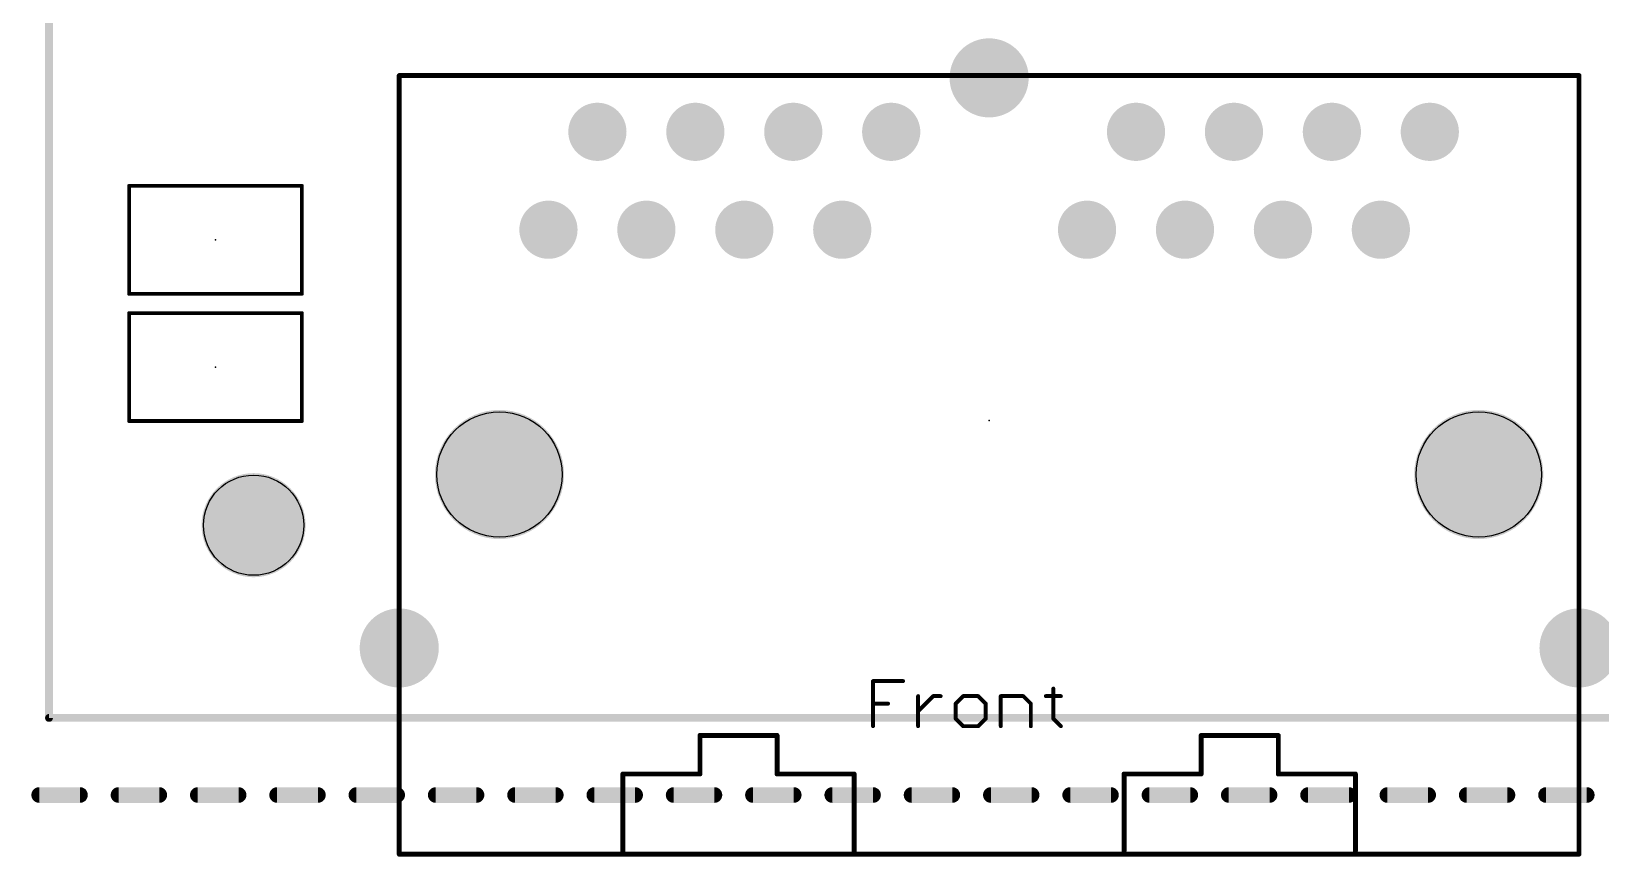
# Model space of a CAD drawing. Extents: x -36 to 36, y -94 to 86.
# Drawn here: x -35.76 to 4.94, y -93.6 to -72.19 of the extents above; entities that cross this region are included whole.
import ezdxf

# ---------------------------------------------------------------- set-up
doc = ezdxf.new("R2010")
doc.units = 0
for name, color, linetype in [('17', 82, 'CONTINUOUS'), ('20', 7, 'CONTINUOUS'), ('21', 253, 'CONTINUOUS'), ('23', 7, 'CONTINUOUS'), ('30', 253, 'CONTINUOUS')]:
    doc.layers.add(name, color=color, linetype=linetype)

# ---------------------------------------------------------------- blocks, each defined once
blk = doc.blocks.new('ROUNDP')
at = {"const_width": 0.5}
blk.add_lwpolyline([(0, -0.25, 1), (0, 0.25, 1), (0, -0.25)], format="xyb", dxfattribs=at)

msp = doc.modelspace()

# ---------------------------------------------------------------- linework, layer by layer
at = {"layer": '20', "const_width": 0.2032}
for points in [[(-35.306, -90), (-35.306, 86.233)], [(-35.306, -90), (35.306, -90)]]:
    msp.add_lwpolyline(points, dxfattribs=at)
at = {"layer": '20', "const_width": 0.1016}
for points in [[(-35.306, -89.9492, 1), (-35.306, -90.0508)], [(-35.3568, -90, 1), (-35.2552, -90)]]:
    msp.add_lwpolyline(points, format="xyb", dxfattribs=at)
at = {"layer": '20'}
for centre, radius in [((-23.622, -83.685), 1.625), ((1.778, -83.685), 1.625), ((-30, -85), 1.3)]:
    msp.add_circle(centre, radius, dxfattribs=at)
at = {"layer": '21'}
for points, const_width in [([(4.378, -73.335), (-26.222, -73.335)], 0.127), ([(-26.222, -73.335), (-26.222, -93.535)], 0.127), ([(4.378, -93.535), (4.378, -73.335)], 0.127), ([(-33.228, -78.997), (-33.228, -76.197)], 0.1016), ([(-33.228, -76.197), (-28.748, -76.197)], 0.1016), ([(-28.748, -76.197), (-28.748, -78.997)], 0.1016), ([(-28.748, -78.997), (-33.228, -78.997)], 0.1016), ([(-33.228, -82.299), (-33.228, -79.499)], 0.1016), ([(-33.228, -79.499), (-28.748, -79.499)], 0.1016), ([(-28.748, -79.499), (-28.748, -82.299)], 0.1016), ([(-28.748, -82.299), (-33.228, -82.299)], 0.1016), ([(-13.9335, -90.2142), (-13.9335, -89.0448)], 0.1016), ([(-13.9335, -89.0448), (-13.1539, -89.0448)], 0.1016), ([(-12.7641, -90.2142), (-12.7641, -89.4346)], 0.1016), ([(-12.7641, -89.8244), (-12.3743, -89.4346)], 0.1016), ([(-12.3743, -89.4346), (-12.1794, -89.4346)], 0.1016), ([(-11.5947, -89.4346), (-11.7896, -89.6295)], 0.1016), ([(-11.2049, -89.4346), (-11.5947, -89.4346)], 0.1016), ([(-11.01, -89.6295), (-11.2049, -89.4346)], 0.1016), ([(-10.6202, -90.2142), (-10.6202, -89.4346)], 0.1016), ([(-10.6202, -89.4346), (-10.0355, -89.4346)], 0.1016), ([(-10.0355, -89.4346), (-9.8406, -89.6295)], 0.1016), ([(-9.4508, -89.4346), (-9.061, -89.4346)], 0.1016), ([(-9.2559, -89.2397), (-9.2559, -90.0193)], 0.1016), ([(-13.9335, -89.6295), (-13.5437, -89.6295)], 0.1016), ([(-11.7896, -89.6295), (-11.7896, -90.0193)], 0.1016), ([(-11.01, -90.0193), (-11.01, -89.6295)], 0.1016), ([(-9.8406, -89.6295), (-9.8406, -90.2142)], 0.1016), ([(-11.7896, -90.0193), (-11.5947, -90.2142)], 0.1016), ([(-11.5947, -90.2142), (-11.2049, -90.2142)], 0.1016), ([(-11.2049, -90.2142), (-11.01, -90.0193)], 0.1016), ([(-9.2559, -90.0193), (-9.061, -90.2142)], 0.1016), ([(-16.422, -90.455), (-18.422, -90.455)], 0.127), ([(-18.422, -90.455), (-18.422, -91.455)], 0.127), ([(-16.422, -91.455), (-16.422, -90.455)], 0.127), ([(-3.422, -90.455), (-5.422, -90.455)], 0.127), ([(-5.422, -90.455), (-5.422, -91.455)], 0.127), ([(-3.422, -91.455), (-3.422, -90.455)], 0.127), ([(-18.422, -91.455), (-20.422, -91.455)], 0.127), ([(-20.422, -91.455), (-20.422, -93.455)], 0.127), ([(-14.422, -91.455), (-16.422, -91.455)], 0.127), ([(-14.422, -93.455), (-14.422, -91.455)], 0.127), ([(-5.422, -91.455), (-7.422, -91.455)], 0.127), ([(-7.422, -91.455), (-7.422, -93.455)], 0.127), ([(-1.422, -91.455), (-3.422, -91.455)], 0.127), ([(-1.422, -93.455), (-1.422, -91.455)], 0.127), ([(-35.56, -92), (-34.5031, -92)], 0.4064), ([(-33.5031, -92), (-32.4461, -92)], 0.4064), ([(-31.4461, -92), (-30.3892, -92)], 0.4064), ([(-29.3892, -92), (-28.3322, -92)], 0.4064), ([(-27.3322, -92), (-26.2753, -92)], 0.4064), ([(-25.2753, -92), (-24.2183, -92)], 0.4064), ([(-23.2183, -92), (-22.1614, -92)], 0.4064), ([(-21.1614, -92), (-20.1045, -92)], 0.4064), ([(-19.1045, -92), (-18.0475, -92)], 0.4064), ([(-17.0475, -92), (-15.9906, -92)], 0.4064), ([(-14.9906, -92), (-13.9336, -92)], 0.4064), ([(-12.9336, -92), (-11.8767, -92)], 0.4064), ([(-10.8767, -92), (-9.8197, -92)], 0.4064), ([(-8.8197, -92), (-7.7628, -92)], 0.4064), ([(-6.7628, -92), (-5.7059, -92)], 0.4064), ([(-4.7059, -92), (-3.6489, -92)], 0.4064), ([(-2.6489, -92), (-1.592, -92)], 0.4064), ([(-0.592, -92), (0.465, -92)], 0.4064), ([(1.465, -92), (2.5219, -92)], 0.4064), ([(3.5219, -92), (4.5789, -92)], 0.4064), ([(-26.222, -93.535), (4.378, -93.535)], 0.127)]:
    msp.add_lwpolyline(points, dxfattribs=dict(at, const_width=const_width))
for points, const_width in [([(-26.222, -73.3033, 1), (-26.222, -73.3668)], 0.0635), ([(-26.1903, -73.335, 1), (-26.2538, -73.335)], 0.0635), ([(4.4097, -73.335, 1), (4.3463, -73.335)], 0.0635), ([(4.378, -73.3668, 1), (4.378, -73.3033)], 0.0635), ([(-33.2026, -76.197, 1), (-33.2534, -76.197)], 0.0508), ([(-33.228, -76.1716, 1), (-33.228, -76.2224)], 0.0508), ([(-28.7226, -76.197, 1), (-28.7734, -76.197)], 0.0508), ([(-28.748, -76.2224, 1), (-28.748, -76.1716)], 0.0508), ([(-33.228, -78.9716, 1), (-33.228, -79.0224)], 0.0508), ([(-28.748, -79.0224, 1), (-28.748, -78.9716)], 0.0508), ([(-33.2534, -78.997, 1), (-33.2026, -78.997)], 0.0508), ([(-28.7734, -78.997, 1), (-28.7226, -78.997)], 0.0508), ([(-33.2026, -79.499, 1), (-33.2534, -79.499)], 0.0508), ([(-33.228, -79.4736, 1), (-33.228, -79.5244)], 0.0508), ([(-28.7226, -79.499, 1), (-28.7734, -79.499)], 0.0508), ([(-28.748, -79.5244, 1), (-28.748, -79.4736)], 0.0508), ([(-33.228, -82.2736, 1), (-33.228, -82.3244)], 0.0508), ([(-33.2534, -82.299, 1), (-33.2026, -82.299)], 0.0508), ([(-28.7734, -82.299, 1), (-28.7226, -82.299)], 0.0508), ([(-28.748, -82.3244, 1), (-28.748, -82.2736)], 0.0508), ([(-13.9081, -89.0448, 1), (-13.9589, -89.0448)], 0.0508), ([(-13.9335, -89.0194, 1), (-13.9335, -89.0702)], 0.0508), ([(-13.1539, -89.0702, 1), (-13.1539, -89.0194)], 0.0508), ([(-12.7387, -89.4346, 1), (-12.7895, -89.4346)], 0.0508), ([(-12.3743, -89.4092, 1), (-12.3743, -89.46)], 0.0508), ([(-12.3563, -89.4526, 1), (-12.3923, -89.4166)], 0.0508), ([(-12.1794, -89.46, 1), (-12.1794, -89.4092)], 0.0508), ([(-11.5947, -89.4092, 1), (-11.5947, -89.46)], 0.0508), ([(-11.5767, -89.4526, 1), (-11.6127, -89.4166)], 0.0508), ([(-11.1869, -89.4166, 1), (-11.2229, -89.4526)], 0.0508), ([(-11.2049, -89.46, 1), (-11.2049, -89.4092)], 0.0508), ([(-10.5948, -89.4346, 1), (-10.6456, -89.4346)], 0.0508), ([(-10.6202, -89.4092, 1), (-10.6202, -89.46)], 0.0508), ([(-10.0175, -89.4166, 1), (-10.0535, -89.4526)], 0.0508), ([(-10.0355, -89.46, 1), (-10.0355, -89.4092)], 0.0508), ([(-9.4508, -89.4092, 1), (-9.4508, -89.46)], 0.0508), ([(-9.2305, -89.2397, 1), (-9.2813, -89.2397)], 0.0508), ([(-9.061, -89.46, 1), (-9.061, -89.4092)], 0.0508), ([(-13.9335, -89.6041, 1), (-13.9335, -89.6549)], 0.0508), ([(-13.5437, -89.6549, 1), (-13.5437, -89.6041)], 0.0508), ([(-12.7821, -89.8064, 1), (-12.7461, -89.8424)], 0.0508), ([(-11.8076, -89.6115, 1), (-11.7716, -89.6475)], 0.0508), ([(-11.7642, -89.6295, 1), (-11.815, -89.6295)], 0.0508), ([(-10.9846, -89.6295, 1), (-11.0354, -89.6295)], 0.0508), ([(-11.028, -89.6475, 1), (-10.992, -89.6115)], 0.0508), ([(-9.8152, -89.6295, 1), (-9.866, -89.6295)], 0.0508), ([(-9.8586, -89.6475, 1), (-9.8226, -89.6115)], 0.0508), ([(-13.9589, -90.2142, 1), (-13.9081, -90.2142)], 0.0508), ([(-12.7895, -90.2142, 1), (-12.7387, -90.2142)], 0.0508), ([(-11.7716, -90.0013, 1), (-11.8076, -90.0373)], 0.0508), ([(-11.815, -90.0193, 1), (-11.7642, -90.0193)], 0.0508), ([(-11.5947, -90.1888, 1), (-11.5947, -90.2396)], 0.0508), ([(-11.6127, -90.2322, 1), (-11.5767, -90.1962)], 0.0508), ([(-11.2229, -90.1962, 1), (-11.1869, -90.2322)], 0.0508), ([(-11.2049, -90.2396, 1), (-11.2049, -90.1888)], 0.0508), ([(-11.0354, -90.0193, 1), (-10.9846, -90.0193)], 0.0508), ([(-10.992, -90.0373, 1), (-11.028, -90.0013)], 0.0508), ([(-10.6456, -90.2142, 1), (-10.5948, -90.2142)], 0.0508), ([(-9.866, -90.2142, 1), (-9.8152, -90.2142)], 0.0508), ([(-9.238, -90.0013, 1), (-9.2739, -90.0373)], 0.0508), ([(-9.2813, -90.0193, 1), (-9.2305, -90.0193)], 0.0508), ([(-9.079, -90.2322, 1), (-9.0431, -90.1962)], 0.0508), ([(-18.422, -90.4232, 1), (-18.422, -90.4868)], 0.0635), ([(-18.3903, -90.455, 1), (-18.4537, -90.455)], 0.0635), ([(-16.3903, -90.455, 1), (-16.4537, -90.455)], 0.0635), ([(-16.422, -90.4868, 1), (-16.422, -90.4232)], 0.0635), ([(-5.422, -90.4232, 1), (-5.422, -90.4868)], 0.0635), ([(-5.3903, -90.455, 1), (-5.4538, -90.455)], 0.0635), ([(-3.3902, -90.455, 1), (-3.4538, -90.455)], 0.0635), ([(-3.422, -90.4868, 1), (-3.422, -90.4232)], 0.0635), ([(-20.422, -91.4232, 1), (-20.422, -91.4868)], 0.0635), ([(-20.3903, -91.455, 1), (-20.4537, -91.455)], 0.0635), ([(-18.4537, -91.455, 1), (-18.3903, -91.455)], 0.0635), ([(-18.422, -91.4868, 1), (-18.422, -91.4232)], 0.0635), ([(-16.422, -91.4232, 1), (-16.422, -91.4868)], 0.0635), ([(-16.4537, -91.455, 1), (-16.3903, -91.455)], 0.0635), ([(-14.3902, -91.455, 1), (-14.4538, -91.455)], 0.0635), ([(-14.422, -91.4868, 1), (-14.422, -91.4232)], 0.0635), ([(-7.422, -91.4232, 1), (-7.422, -91.4868)], 0.0635), ([(-7.3903, -91.455, 1), (-7.4538, -91.455)], 0.0635), ([(-5.4538, -91.455, 1), (-5.3903, -91.455)], 0.0635), ([(-5.422, -91.4868, 1), (-5.422, -91.4232)], 0.0635), ([(-3.422, -91.4232, 1), (-3.422, -91.4868)], 0.0635), ([(-3.4538, -91.455, 1), (-3.3902, -91.455)], 0.0635), ([(-1.3903, -91.455, 1), (-1.4538, -91.455)], 0.0635), ([(-1.422, -91.4868, 1), (-1.422, -91.4232)], 0.0635), ([(-35.56, -91.8984, 1), (-35.56, -92.1016)], 0.2032), ([(-34.5031, -92.1016, 1), (-34.5031, -91.8984)], 0.2032), ([(-33.5031, -91.8984, 1), (-33.5031, -92.1016)], 0.2032), ([(-32.4461, -92.1016, 1), (-32.4461, -91.8984)], 0.2032), ([(-31.4461, -91.8984, 1), (-31.4461, -92.1016)], 0.2032), ([(-30.3892, -92.1016, 1), (-30.3892, -91.8984)], 0.2032), ([(-29.3892, -91.8984, 1), (-29.3892, -92.1016)], 0.2032), ([(-28.3322, -92.1016, 1), (-28.3322, -91.8984)], 0.2032), ([(-27.3322, -91.8984, 1), (-27.3322, -92.1016)], 0.2032), ([(-26.2753, -92.1016, 1), (-26.2753, -91.8984)], 0.2032), ([(-25.2753, -91.8984, 1), (-25.2753, -92.1016)], 0.2032), ([(-24.2183, -92.1016, 1), (-24.2183, -91.8984)], 0.2032), ([(-23.2183, -91.8984, 1), (-23.2183, -92.1016)], 0.2032), ([(-22.1614, -92.1016, 1), (-22.1614, -91.8984)], 0.2032), ([(-21.1614, -91.8984, 1), (-21.1614, -92.1016)], 0.2032), ([(-20.1045, -92.1016, 1), (-20.1045, -91.8984)], 0.2032), ([(-19.1045, -91.8984, 1), (-19.1045, -92.1016)], 0.2032), ([(-18.0475, -92.1016, 1), (-18.0475, -91.8984)], 0.2032), ([(-17.0475, -91.8984, 1), (-17.0475, -92.1016)], 0.2032), ([(-15.9906, -92.1016, 1), (-15.9906, -91.8984)], 0.2032), ([(-14.9906, -91.8984, 1), (-14.9906, -92.1016)], 0.2032), ([(-13.9336, -92.1016, 1), (-13.9336, -91.8984)], 0.2032), ([(-12.9336, -91.8984, 1), (-12.9336, -92.1016)], 0.2032), ([(-11.8767, -92.1016, 1), (-11.8767, -91.8984)], 0.2032), ([(-10.8767, -91.8984, 1), (-10.8767, -92.1016)], 0.2032), ([(-9.8197, -92.1016, 1), (-9.8197, -91.8984)], 0.2032), ([(-8.8197, -91.8984, 1), (-8.8197, -92.1016)], 0.2032), ([(-7.7628, -92.1016, 1), (-7.7628, -91.8984)], 0.2032), ([(-6.7628, -91.8984, 1), (-6.7628, -92.1016)], 0.2032), ([(-5.7059, -92.1016, 1), (-5.7059, -91.8984)], 0.2032), ([(-4.7059, -91.8984, 1), (-4.7059, -92.1016)], 0.2032), ([(-3.6489, -92.1016, 1), (-3.6489, -91.8984)], 0.2032), ([(-2.6489, -91.8984, 1), (-2.6489, -92.1016)], 0.2032), ([(-1.592, -92.1016, 1), (-1.592, -91.8984)], 0.2032), ([(-0.592, -91.8984, 1), (-0.592, -92.1016)], 0.2032), ([(0.465, -92.1016, 1), (0.465, -91.8984)], 0.2032), ([(1.465, -91.8984, 1), (1.465, -92.1016)], 0.2032), ([(2.5219, -92.1016, 1), (2.5219, -91.8984)], 0.2032), ([(3.5219, -91.8984, 1), (3.5219, -92.1016)], 0.2032), ([(4.5789, -92.1016, 1), (4.5789, -91.8984)], 0.2032), ([(-26.222, -93.5033, 1), (-26.222, -93.5668)], 0.0635), ([(-26.2538, -93.535, 1), (-26.1903, -93.535)], 0.0635), ([(-20.4537, -93.455, 1), (-20.3903, -93.455)], 0.0635), ([(-14.4538, -93.455, 1), (-14.3902, -93.455)], 0.0635), ([(-7.4538, -93.455, 1), (-7.3903, -93.455)], 0.0635), ([(-1.4538, -93.455, 1), (-1.3903, -93.455)], 0.0635), ([(4.3463, -93.535, 1), (4.4097, -93.535)], 0.0635), ([(4.378, -93.5668, 1), (4.378, -93.5033)], 0.0635)]:
    msp.add_lwpolyline(points, format="xyb", dxfattribs=dict(at, const_width=const_width))
at = {"layer": '23'}
for p in [(-30.988, -77.597), (-30.988, -80.899), (-10.922, -82.285)]:
    msp.add_point(p, dxfattribs=at)
at = {"layer": '30'}
for points, const_width in [([(-23.622, -84.5229, 1), (-23.622, -82.8471, 1), (-23.622, -84.5229)], 1.6758), ([(1.778, -84.5229, 1), (1.778, -82.8471, 1), (1.778, -84.5229)], 1.6758), ([(-30, -85.6754, 1), (-30, -84.3246, 1), (-30, -85.6754)], 1.3508)]:
    msp.add_lwpolyline(points, format="xyb", dxfattribs=dict(at, const_width=const_width))

# ---------------------------------------------------------------- block references
at = {"layer": '17', "rotation": 180}
for p, xscale, yscale in [((-10.922, -73.395), 1.95, 1.95), ((-10.922, -73.395), 1.95, 1.95), ((-21.082, -74.795), 1.408, 1.408), ((-21.082, -74.795), 1.408, 1.408), ((-18.542, -74.795), 1.408, 1.408), ((-18.542, -74.795), 1.408, 1.408), ((-16.002, -74.795), 1.408, 1.408), ((-16.002, -74.795), 1.408, 1.408), ((-13.462, -74.795), 1.408, 1.408), ((-13.462, -74.795), 1.408, 1.408), ((-7.112, -74.795), 1.408, 1.408), ((-7.112, -74.795), 1.408, 1.408), ((-4.572, -74.795), 1.408, 1.408), ((-4.572, -74.795), 1.408, 1.408), ((-2.032, -74.795), 1.408, 1.408), ((-2.032, -74.795), 1.408, 1.408), ((0.508, -74.795), 1.408, 1.408), ((0.508, -74.795), 1.408, 1.408), ((-22.352, -77.335), 1.408, 1.408), ((-22.352, -77.335), 1.408, 1.408), ((-19.812, -77.335), 1.408, 1.408), ((-19.812, -77.335), 1.408, 1.408), ((-17.272, -77.335), 1.408, 1.408), ((-17.272, -77.335), 1.408, 1.408), ((-14.732, -77.335), 1.408, 1.408), ((-14.732, -77.335), 1.408, 1.408), ((-8.382, -77.335), 1.408, 1.408), ((-8.382, -77.335), 1.408, 1.408), ((-5.842, -77.335), 1.408, 1.408), ((-5.842, -77.335), 1.408, 1.408), ((-3.302, -77.335), 1.408, 1.408), ((-3.302, -77.335), 1.408, 1.408), ((-0.762, -77.335), 1.408, 1.408), ((-0.762, -77.335), 1.408, 1.408), ((-26.222, -88.185), 1.95, 1.95), ((-26.222, -88.185), 1.95, 1.95), ((4.378, -88.185), 1.95, 1.95), ((4.378, -88.185), 1.95, 1.95)]:
    msp.add_blockref('ROUNDP', p, dxfattribs=dict(at, xscale=xscale, yscale=yscale))
at = {"layer": '30', "rotation": 180}
for p, xscale, yscale in [((-10.922, -73.395), 2.0516, 2.0516), ((-21.082, -74.795), 1.5096, 1.5096), ((-18.542, -74.795), 1.5096, 1.5096), ((-16.002, -74.795), 1.5096, 1.5096), ((-13.462, -74.795), 1.5096, 1.5096), ((-7.112, -74.795), 1.5096, 1.5096), ((-4.572, -74.795), 1.5096, 1.5096), ((-2.032, -74.795), 1.5096, 1.5096), ((0.508, -74.795), 1.5096, 1.5096), ((-22.352, -77.335), 1.5096, 1.5096), ((-19.812, -77.335), 1.5096, 1.5096), ((-17.272, -77.335), 1.5096, 1.5096), ((-14.732, -77.335), 1.5096, 1.5096), ((-8.382, -77.335), 1.5096, 1.5096), ((-5.842, -77.335), 1.5096, 1.5096), ((-3.302, -77.335), 1.5096, 1.5096), ((-0.762, -77.335), 1.5096, 1.5096), ((-26.222, -88.185), 2.0516, 2.0516), ((4.378, -88.185), 2.0516, 2.0516)]:
    msp.add_blockref('ROUNDP', p, dxfattribs=dict(at, xscale=xscale, yscale=yscale))

doc.saveas('drawing.dxf')
